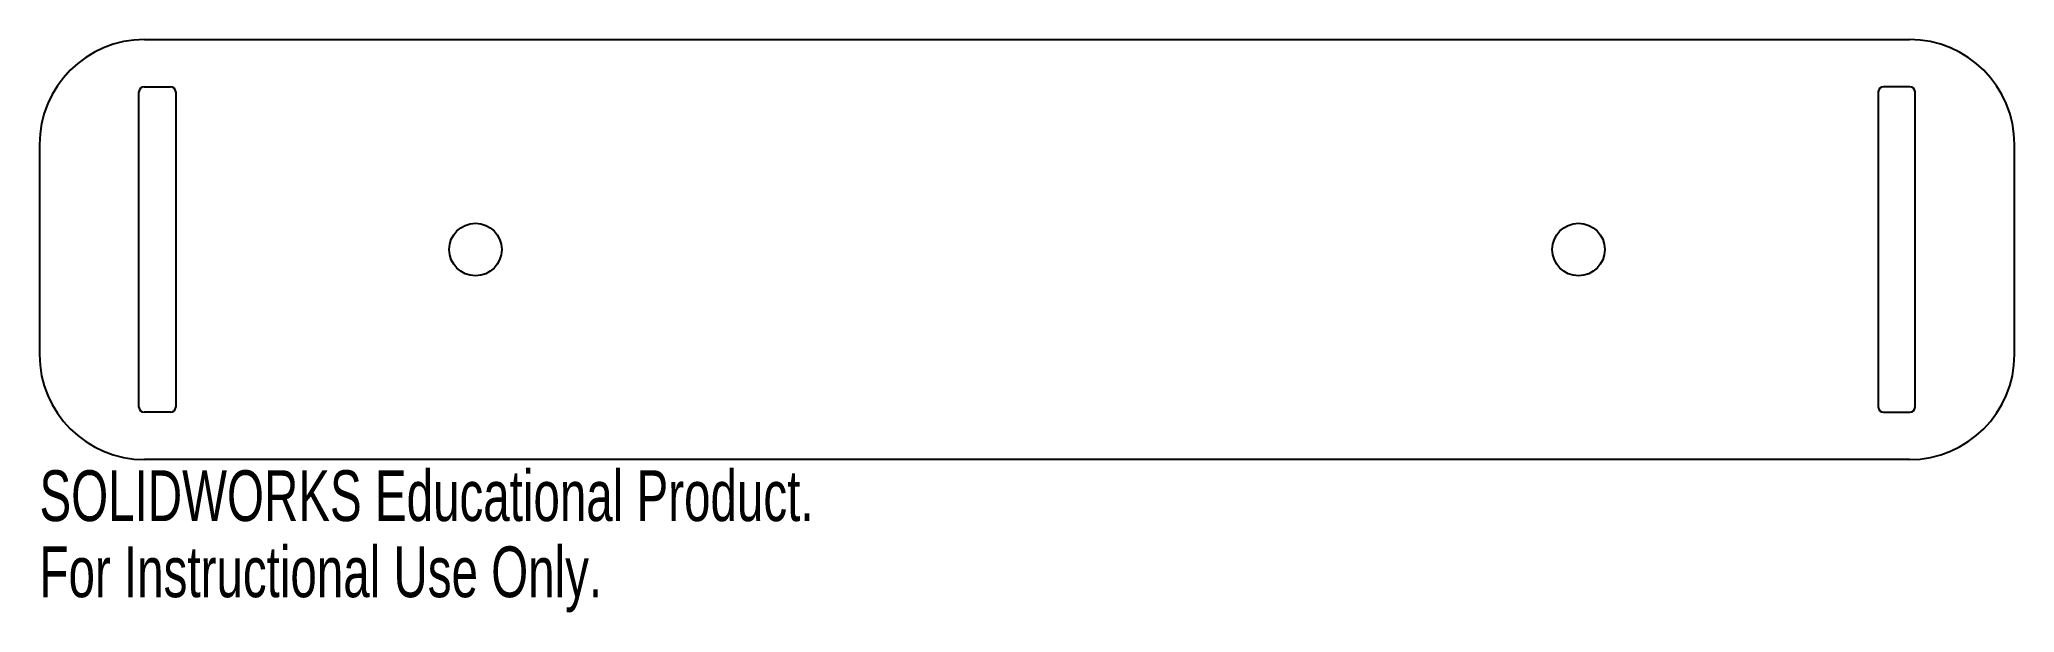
# Model space of a CAD drawing. Header units: millimetres. Extents: x -94 to 94, y -35 to 20.
import ezdxf

# ---------------------------------------------------------------- set-up
doc = ezdxf.new("R2010")
doc.units = ezdxf.units.MM
doc.styles.add('SLDTEXTSTYLE0', font='TXT', dxfattribs={"width": 0.7})

msp = doc.modelspace()

# ---------------------------------------------------------------- linework, layer by layer
at = {"color": 7, "linetype": 'Continuous', "lineweight": 25}
for p, q in [((-84, 20), (84, 20)), ((-84.03, 15.5), (-81.53, 15.5)), ((84.03, 15.5), (81.53, 15.5)), ((-84.53, -15), (-84.53, 15)), ((-81.03, 15), (-81.03, -15)), ((81.03, 15), (81.03, -15)), ((84.53, -15), (84.53, 15)), ((-94, 10), (-94, -10)), ((94, -10), (94, 10)), ((-81.53, -15.5), (-84.03, -15.5)), ((81.53, -15.5), (84.03, -15.5)), ((84, -20), (-84, -20))]:
    msp.add_line(p, q, dxfattribs=at)
for centre in [(-52.5, 0), (52.5, 0)]:
    msp.add_circle(centre, 2.5, dxfattribs=at)
for centre, radius, start, end in [((-84, 10), 10, 90, 180), ((84, 10), 10, 0, 90), ((-84.03, 15), 0.5, 90, 180), ((-81.53, 15), 0.5, 0, 90), ((81.53, 15), 0.5, 90, 180), ((84.03, 15), 0.5, 0, 90), ((-84, -10), 10, 180, 270), ((84, -10), 10, 270, 0), ((-84.03, -15), 0.5, 180, 270), ((-81.53, -15), 0.5, 270, 0), ((81.53, -15), 0.5, 180, 270), ((84.03, -15), 0.5, 270, 0)]:
    msp.add_arc(centre, radius, start, end, dxfattribs=at)

# ---------------------------------------------------------------- texts
at = {"color": 7, "linetype": 'Continuous', "char_height": 4.8336, "attachment_point": 1, "style": 'SLDTEXTSTYLE0'}
for s, insert in [('SOLIDWORKS Educational Product.', (-94, -21.02)), ('For Instructional Use Only.', (-94, -28.27))]:
    msp.add_mtext(s, dxfattribs=dict(at, insert=insert))

doc.saveas('drawing.dxf')
